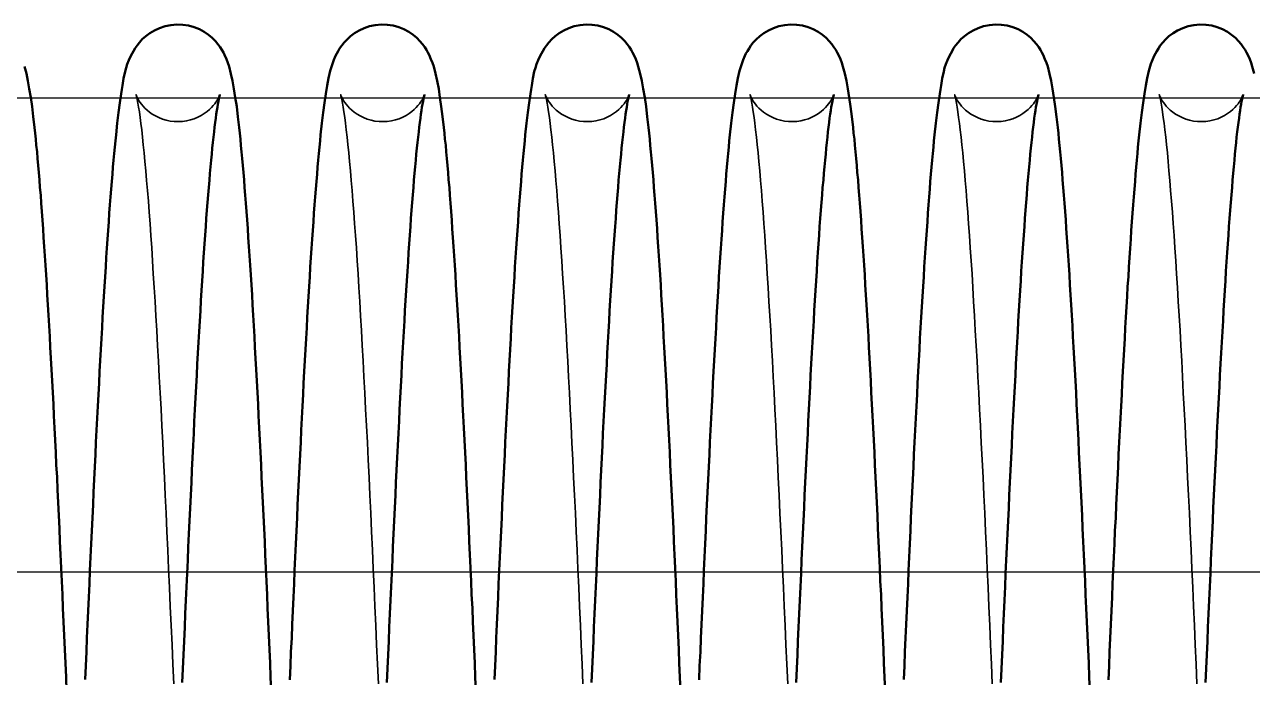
# Model space of a CAD drawing. Header units: millimetres. Extents: x 1448 to 104164, y -19509 to -89.
# Drawn here: x 83954.3 to 84058, y -3001.5 to -2946.5 of the extents above; entities that cross this region are included whole.
import ezdxf

# ---------------------------------------------------------------- set-up
doc = ezdxf.new("R2010")
doc.units = ezdxf.units.MM
doc.header["$LTSCALE"] = 60
doc.header["$MEASUREMENT"] = 0
doc.layers.get('0').update_dxf_attribs({"linetype": 'CONTINUOUS'})
doc.layers.add('가려진 것(ISO)', color=7, linetype='CONTINUOUS', lineweight=35)
doc.layers.add('가시적인 것(ISO)', color=7, linetype='CONTINUOUS', lineweight=50)

# ---------------------------------------------------------------- blocks, each defined once
blk = doc.blocks.new('토션스프링1')
at = {"layer": '가려진 것(ISO)', "flags": 128}
for points in [[(21462986.41, -50955408.88), (21462986.42, -50955408.9), (21462986.44, -50955408.95), (21462986.48, -50955409.05), (21462986.55, -50955409.19), (21462986.6, -50955409.28), (21462986.66, -50955409.39), (21462986.74, -50955409.51), (21462986.84, -50955409.65), (21462986.97, -50955409.8), (21462987.11, -50955409.97), (21462987.29, -50955410.14), (21462987.49, -50955410.31), (21462987.72, -50955410.48), (21462987.98, -50955410.64), (21462988.26, -50955410.79), (21462988.56, -50955410.91), (21462988.88, -50955411.02), (21462989.21, -50955411.09), (21462989.55, -50955411.14), (21462989.9, -50955411.16), (21462990.25, -50955411.15), (21462990.59, -50955411.11), (21462990.93, -50955411.04), (21462991.25, -50955410.94), (21462991.56, -50955410.82), (21462991.85, -50955410.68), (21462992.11, -50955410.52), (21462992.35, -50955410.36), (21462992.56, -50955410.19), (21462992.74, -50955410.01), (21462992.9, -50955409.85), (21462993.03, -50955409.69), (21462993.13, -50955409.55), (21462993.22, -50955409.42), (21462993.29, -50955409.31), (21462993.34, -50955409.21), (21462993.42, -50955409.06), (21462993.46, -50955408.96), (21462993.48, -50955408.91), (21462993.49, -50955408.88), (21462993.49, -50955408.89), (21462993.48, -50955408.93), (21462993.46, -50955408.99), (21462993.44, -50955409.08), (21462993.39, -50955409.3), (21462993.34, -50955409.59), (21462993.28, -50955409.93), (21462993.22, -50955410.34), (21462993.15, -50955410.8), (21462993.08, -50955411.3), (21462993.02, -50955411.86), (21462992.95, -50955412.46), (21462992.88, -50955413.1), (21462992.81, -50955413.79), (21462992.74, -50955414.53), (21462992.67, -50955415.3), (21462992.6, -50955416.12), (21462992.53, -50955416.97), (21462992.46, -50955417.86), (21462992.38, -50955418.79), (21462992.31, -50955419.76), (21462992.24, -50955420.77), (21462992.17, -50955421.81), (21462992.1, -50955422.89), (21462992.03, -50955424), (21462991.96, -50955425.15), (21462991.89, -50955426.33), (21462991.81, -50955427.54), (21462991.74, -50955428.78), (21462991.67, -50955430.05), (21462991.6, -50955431.35), (21462991.53, -50955432.68), (21462991.46, -50955434.03), (21462991.39, -50955435.41), (21462991.31, -50955436.81), (21462991.24, -50955438.24), (21462991.17, -50955439.7), (21462991.1, -50955441.18), (21462991.03, -50955442.68), (21462990.95, -50955444.2), (21462990.88, -50955445.74), (21462990.81, -50955447.3), (21462990.74, -50955448.87), (21462990.67, -50955450.46), (21462990.6, -50955452.05), (21462990.53, -50955453.67), (21462990.45, -50955455.29), (21462990.38, -50955456.94), (21462990.31, -50955458.59)], [(21463003.69, -50955408.88), (21463003.69, -50955408.9), (21463003.71, -50955408.95), (21463003.75, -50955409.05), (21463003.82, -50955409.19), (21463003.87, -50955409.29), (21463003.94, -50955409.4), (21463004.02, -50955409.52), (21463004.12, -50955409.66), (21463004.25, -50955409.81), (21463004.39, -50955409.97), (21463004.57, -50955410.14), (21463004.77, -50955410.31), (21463005, -50955410.48), (21463005.26, -50955410.64), (21463005.54, -50955410.79), (21463005.84, -50955410.92), (21463006.16, -50955411.02), (21463006.5, -50955411.1), (21463006.84, -50955411.14), (21463007.19, -50955411.16), (21463007.53, -50955411.15), (21463007.88, -50955411.11), (21463008.21, -50955411.04), (21463008.54, -50955410.94), (21463008.84, -50955410.82), (21463009.13, -50955410.68), (21463009.39, -50955410.52), (21463009.63, -50955410.35), (21463009.84, -50955410.18), (21463010.02, -50955410.01), (21463010.18, -50955409.85), (21463010.3, -50955409.69), (21463010.41, -50955409.55), (21463010.5, -50955409.42), (21463010.57, -50955409.31), (21463010.62, -50955409.21), (21463010.69, -50955409.06), (21463010.74, -50955408.96), (21463010.76, -50955408.9), (21463010.77, -50955408.88), (21463010.76, -50955408.89), (21463010.75, -50955408.93), (21463010.74, -50955408.99), (21463010.72, -50955409.08), (21463010.67, -50955409.3), (21463010.61, -50955409.59), (21463010.55, -50955409.94), (21463010.49, -50955410.34), (21463010.43, -50955410.8), (21463010.36, -50955411.31), (21463010.29, -50955411.86), (21463010.22, -50955412.46), (21463010.15, -50955413.11), (21463010.08, -50955413.8), (21463010.01, -50955414.53), (21463009.94, -50955415.3), (21463009.87, -50955416.12), (21463009.8, -50955416.97), (21463009.73, -50955417.87), (21463009.66, -50955418.8), (21463009.59, -50955419.77), (21463009.52, -50955420.77), (21463009.45, -50955421.81), (21463009.38, -50955422.89), (21463009.3, -50955424), (21463009.23, -50955425.15), (21463009.16, -50955426.33), (21463009.09, -50955427.54), (21463009.02, -50955428.79), (21463008.95, -50955430.06), (21463008.87, -50955431.36), (21463008.8, -50955432.68), (21463008.73, -50955434.04), (21463008.66, -50955435.41), (21463008.59, -50955436.82), (21463008.52, -50955438.25), (21463008.45, -50955439.7), (21463008.37, -50955441.18), (21463008.3, -50955442.68), (21463008.23, -50955444.2), (21463008.16, -50955445.74), (21463008.09, -50955447.3), (21463008.02, -50955448.88), (21463007.94, -50955450.46), (21463007.87, -50955452.06), (21463007.8, -50955453.67), (21463007.73, -50955455.3), (21463007.66, -50955456.94), (21463007.59, -50955458.59)], [(21463020.96, -50955408.88), (21463020.97, -50955408.9), (21463020.99, -50955408.95), (21463021.03, -50955409.05), (21463021.1, -50955409.19), (21463021.15, -50955409.28), (21463021.21, -50955409.39), (21463021.3, -50955409.51), (21463021.4, -50955409.65), (21463021.52, -50955409.8), (21463021.67, -50955409.97), (21463021.84, -50955410.14), (21463022.04, -50955410.31), (21463022.27, -50955410.48), (21463022.53, -50955410.64), (21463022.81, -50955410.79), (21463023.11, -50955410.91), (21463023.43, -50955411.02), (21463023.76, -50955411.09), (21463024.1, -50955411.14), (21463024.45, -50955411.16), (21463024.8, -50955411.15), (21463025.14, -50955411.11), (21463025.48, -50955411.04), (21463025.81, -50955410.94), (21463026.11, -50955410.82), (21463026.4, -50955410.68), (21463026.66, -50955410.52), (21463026.9, -50955410.36), (21463027.11, -50955410.19), (21463027.29, -50955410.01), (21463027.45, -50955409.85), (21463027.58, -50955409.69), (21463027.68, -50955409.55), (21463027.77, -50955409.42), (21463027.84, -50955409.31), (21463027.89, -50955409.21), (21463027.97, -50955409.06), (21463028.01, -50955408.96), (21463028.04, -50955408.91), (21463028.04, -50955408.88), (21463028.04, -50955408.89), (21463028.03, -50955408.93), (21463028.01, -50955408.99), (21463027.99, -50955409.08), (21463027.95, -50955409.3), (21463027.89, -50955409.59), (21463027.83, -50955409.93), (21463027.77, -50955410.34), (21463027.7, -50955410.8), (21463027.63, -50955411.3), (21463027.57, -50955411.86), (21463027.5, -50955412.46), (21463027.43, -50955413.1), (21463027.36, -50955413.79), (21463027.29, -50955414.53), (21463027.22, -50955415.3), (21463027.15, -50955416.12), (21463027.08, -50955416.97), (21463027.01, -50955417.86), (21463026.94, -50955418.79), (21463026.87, -50955419.76), (21463026.79, -50955420.77), (21463026.72, -50955421.81), (21463026.65, -50955422.89), (21463026.58, -50955424), (21463026.51, -50955425.15), (21463026.44, -50955426.33), (21463026.37, -50955427.54), (21463026.29, -50955428.78), (21463026.22, -50955430.05), (21463026.15, -50955431.35), (21463026.08, -50955432.68), (21463026.01, -50955434.03), (21463025.94, -50955435.41), (21463025.87, -50955436.81), (21463025.79, -50955438.24), (21463025.72, -50955439.7), (21463025.65, -50955441.18), (21463025.58, -50955442.68), (21463025.51, -50955444.2), (21463025.43, -50955445.74), (21463025.36, -50955447.3), (21463025.29, -50955448.87), (21463025.22, -50955450.46), (21463025.15, -50955452.05), (21463025.08, -50955453.67), (21463025.01, -50955455.29), (21463024.93, -50955456.94), (21463024.86, -50955458.59)], [(21463038.24, -50955408.88), (21463038.24, -50955408.9), (21463038.26, -50955408.95), (21463038.3, -50955409.05), (21463038.37, -50955409.19), (21463038.42, -50955409.29), (21463038.49, -50955409.4), (21463038.57, -50955409.52), (21463038.67, -50955409.66), (21463038.8, -50955409.81), (21463038.95, -50955409.97), (21463039.12, -50955410.14), (21463039.32, -50955410.31), (21463039.55, -50955410.48), (21463039.81, -50955410.64), (21463040.09, -50955410.79), (21463040.39, -50955410.92), (21463040.71, -50955411.02), (21463041.05, -50955411.1), (21463041.39, -50955411.14), (21463041.74, -50955411.16), (21463042.09, -50955411.15), (21463042.43, -50955411.11), (21463042.77, -50955411.04), (21463043.09, -50955410.94), (21463043.4, -50955410.82), (21463043.68, -50955410.68), (21463043.94, -50955410.52), (21463044.18, -50955410.35), (21463044.39, -50955410.18), (21463044.57, -50955410.01), (21463044.73, -50955409.85), (21463044.86, -50955409.69), (21463044.96, -50955409.55), (21463045.05, -50955409.42), (21463045.12, -50955409.31), (21463045.17, -50955409.21), (21463045.25, -50955409.06), (21463045.29, -50955408.96), (21463045.31, -50955408.9), (21463045.32, -50955408.88), (21463045.32, -50955408.89), (21463045.31, -50955408.93), (21463045.29, -50955408.99), (21463045.27, -50955409.08), (21463045.22, -50955409.3), (21463045.17, -50955409.59), (21463045.11, -50955409.94), (21463045.04, -50955410.34), (21463044.98, -50955410.8), (21463044.91, -50955411.31), (21463044.84, -50955411.86), (21463044.77, -50955412.46), (21463044.71, -50955413.11), (21463044.64, -50955413.8), (21463044.57, -50955414.53), (21463044.5, -50955415.3), (21463044.42, -50955416.12), (21463044.35, -50955416.97), (21463044.28, -50955417.87), (21463044.21, -50955418.8), (21463044.14, -50955419.77), (21463044.07, -50955420.77), (21463044, -50955421.81), (21463043.93, -50955422.89), (21463043.86, -50955424), (21463043.78, -50955425.15), (21463043.71, -50955426.33), (21463043.64, -50955427.54), (21463043.57, -50955428.79), (21463043.5, -50955430.06), (21463043.43, -50955431.36), (21463043.35, -50955432.68), (21463043.28, -50955434.04), (21463043.21, -50955435.41), (21463043.14, -50955436.82), (21463043.07, -50955438.25), (21463043, -50955439.7), (21463042.93, -50955441.18), (21463042.85, -50955442.68), (21463042.78, -50955444.2), (21463042.71, -50955445.74), (21463042.64, -50955447.3), (21463042.57, -50955448.88), (21463042.5, -50955450.46), (21463042.42, -50955452.06), (21463042.35, -50955453.67), (21463042.28, -50955455.3), (21463042.21, -50955456.94), (21463042.14, -50955458.59)], [(21463055.51, -50955408.88), (21463055.52, -50955408.9), (21463055.54, -50955408.95), (21463055.58, -50955409.05), (21463055.65, -50955409.19), (21463055.7, -50955409.28), (21463055.77, -50955409.39), (21463055.85, -50955409.51), (21463055.95, -50955409.65), (21463056.07, -50955409.8), (21463056.22, -50955409.97), (21463056.39, -50955410.14), (21463056.59, -50955410.31), (21463056.82, -50955410.48), (21463057.08, -50955410.64), (21463057.36, -50955410.79), (21463057.66, -50955410.91), (21463057.98, -50955411.02), (21463058.31, -50955411.09), (21463058.66, -50955411.14), (21463059, -50955411.16), (21463059.35, -50955411.15), (21463059.7, -50955411.11), (21463060.03, -50955411.04), (21463060.36, -50955410.94), (21463060.66, -50955410.82), (21463060.95, -50955410.68), (21463061.21, -50955410.52), (21463061.45, -50955410.36), (21463061.66, -50955410.19), (21463061.84, -50955410.01), (21463062, -50955409.85), (21463062.13, -50955409.69), (21463062.24, -50955409.55), (21463062.32, -50955409.42), (21463062.39, -50955409.31), (21463062.45, -50955409.21), (21463062.52, -50955409.06), (21463062.57, -50955408.96), (21463062.59, -50955408.91), (21463062.59, -50955408.88), (21463062.59, -50955408.89), (21463062.58, -50955408.93), (21463062.57, -50955408.99), (21463062.55, -50955409.08), (21463062.5, -50955409.3), (21463062.44, -50955409.59), (21463062.38, -50955409.93), (21463062.32, -50955410.34), (21463062.25, -50955410.8), (21463062.19, -50955411.3), (21463062.12, -50955411.86), (21463062.05, -50955412.46), (21463061.98, -50955413.1), (21463061.91, -50955413.79), (21463061.84, -50955414.53), (21463061.77, -50955415.3), (21463061.7, -50955416.12), (21463061.63, -50955416.97), (21463061.56, -50955417.86), (21463061.49, -50955418.79), (21463061.42, -50955419.76), (21463061.35, -50955420.77), (21463061.27, -50955421.81), (21463061.2, -50955422.89), (21463061.13, -50955424), (21463061.06, -50955425.15), (21463060.99, -50955426.33), (21463060.92, -50955427.54), (21463060.85, -50955428.78), (21463060.77, -50955430.05), (21463060.7, -50955431.35), (21463060.63, -50955432.68), (21463060.56, -50955434.03), (21463060.49, -50955435.41), (21463060.42, -50955436.81), (21463060.34, -50955438.24), (21463060.27, -50955439.7), (21463060.2, -50955441.18), (21463060.13, -50955442.68), (21463060.06, -50955444.2), (21463059.99, -50955445.74), (21463059.91, -50955447.3), (21463059.84, -50955448.87), (21463059.77, -50955450.46), (21463059.7, -50955452.05), (21463059.63, -50955453.67), (21463059.56, -50955455.29), (21463059.48, -50955456.94), (21463059.41, -50955458.59)], [(21463072.79, -50955408.88), (21463072.79, -50955408.9), (21463072.81, -50955408.95), (21463072.85, -50955409.05), (21463072.92, -50955409.19), (21463072.98, -50955409.29), (21463073.04, -50955409.4), (21463073.12, -50955409.52), (21463073.23, -50955409.66), (21463073.35, -50955409.81), (21463073.5, -50955409.97), (21463073.67, -50955410.14), (21463073.87, -50955410.31), (21463074.11, -50955410.48), (21463074.36, -50955410.64), (21463074.64, -50955410.79), (21463074.95, -50955410.92), (21463075.26, -50955411.02), (21463075.6, -50955411.1), (21463075.94, -50955411.14), (21463076.29, -50955411.16), (21463076.64, -50955411.15), (21463076.98, -50955411.11), (21463077.32, -50955411.04), (21463077.64, -50955410.94), (21463077.95, -50955410.82), (21463078.23, -50955410.68), (21463078.5, -50955410.52), (21463078.73, -50955410.35), (21463078.94, -50955410.18), (21463079.12, -50955410.01), (21463079.28, -50955409.85), (21463079.41, -50955409.69), (21463079.51, -50955409.55), (21463079.6, -50955409.42), (21463079.67, -50955409.31), (21463079.72, -50955409.21), (21463079.8, -50955409.06), (21463079.84, -50955408.96), (21463079.86, -50955408.9), (21463079.87, -50955408.88), (21463079.87, -50955408.89), (21463079.86, -50955408.93), (21463079.84, -50955408.99), (21463079.82, -50955409.08), (21463079.77, -50955409.3), (21463079.72, -50955409.59), (21463079.66, -50955409.94), (21463079.59, -50955410.34), (21463079.53, -50955410.8), (21463079.46, -50955411.31), (21463079.39, -50955411.86), (21463079.33, -50955412.46), (21463079.26, -50955413.11), (21463079.19, -50955413.8), (21463079.12, -50955414.53), (21463079.05, -50955415.3), (21463078.98, -50955416.12), (21463078.91, -50955416.97), (21463078.83, -50955417.87), (21463078.76, -50955418.8), (21463078.69, -50955419.77), (21463078.62, -50955420.77), (21463078.55, -50955421.81), (21463078.48, -50955422.89), (21463078.41, -50955424), (21463078.34, -50955425.15), (21463078.26, -50955426.33), (21463078.19, -50955427.54), (21463078.12, -50955428.79), (21463078.05, -50955430.06), (21463077.98, -50955431.36), (21463077.91, -50955432.68), (21463077.83, -50955434.04), (21463077.76, -50955435.41), (21463077.69, -50955436.82), (21463077.62, -50955438.25), (21463077.55, -50955439.7), (21463077.48, -50955441.18), (21463077.41, -50955442.68), (21463077.33, -50955444.2), (21463077.26, -50955445.74), (21463077.19, -50955447.3), (21463077.12, -50955448.88), (21463077.05, -50955450.46), (21463076.98, -50955452.06), (21463076.9, -50955453.67), (21463076.83, -50955455.3), (21463076.76, -50955456.94), (21463076.69, -50955458.59)]]:
    blk.add_lwpolyline(points, dxfattribs=at)
at = {"layer": '가시적인 것(ISO)', "flags": 128}
for points in [[(21462985.48, -50955407.11), (21462985.64, -50955406.52), (21462985.74, -50955406.21), (21462985.86, -50955405.88), (21462986.02, -50955405.52), (21462986.13, -50955405.32), (21462986.25, -50955405.1), (21462986.4, -50955404.87), (21462986.58, -50955404.63), (21462986.8, -50955404.37), (21462987.06, -50955404.1), (21462987.38, -50955403.84), (21462987.74, -50955403.59), (21462988.14, -50955403.37), (21462988.59, -50955403.19), (21462989.06, -50955403.06), (21462989.56, -50955402.98), (21462990.06, -50955402.97), (21462990.56, -50955403.01), (21462991.05, -50955403.11), (21462991.51, -50955403.26), (21462991.94, -50955403.46), (21462992.33, -50955403.7), (21462992.67, -50955403.95), (21462992.96, -50955404.22), (21462993.2, -50955404.48), (21462993.41, -50955404.73), (21462993.57, -50955404.98), (21462993.71, -50955405.2), (21462993.82, -50955405.41), (21462993.92, -50955405.6), (21462994.07, -50955405.95), (21462994.19, -50955406.28), (21462994.36, -50955406.88), (21462994.51, -50955407.48), (21462994.63, -50955408.12), (21462994.75, -50955408.81), (21462994.86, -50955409.57), (21462994.97, -50955410.4), (21462995.08, -50955411.3), (21462995.18, -50955412.26), (21462995.24, -50955412.77), (21462995.29, -50955413.3), (21462995.34, -50955413.85), (21462995.39, -50955414.41), (21462995.44, -50955414.99), (21462995.49, -50955415.59), (21462995.54, -50955416.22), (21462995.59, -50955416.85), (21462995.64, -50955417.51), (21462995.7, -50955418.19), (21462995.75, -50955418.88), (21462995.8, -50955419.6), (21462995.85, -50955420.33), (21462995.9, -50955421.08), (21462995.95, -50955421.85), (21462996, -50955422.63), (21462996.05, -50955423.43), (21462996.1, -50955424.24), (21462996.16, -50955425.08), (21462996.21, -50955425.92), (21462996.26, -50955426.78), (21462996.31, -50955427.66), (21462996.36, -50955428.55), (21462996.41, -50955429.45), (21462996.46, -50955430.37), (21462996.51, -50955431.3), (21462996.56, -50955432.25), (21462996.61, -50955433.21), (21462996.66, -50955434.18), (21462996.72, -50955435.17), (21462996.77, -50955436.17), (21462996.82, -50955437.18), (21462996.87, -50955438.21), (21462996.92, -50955439.25), (21462996.97, -50955440.29), (21462997.02, -50955441.35), (21462997.07, -50955442.42), (21462997.12, -50955443.5), (21462997.17, -50955444.59), (21462997.23, -50955445.68), (21462997.28, -50955446.79), (21462997.33, -50955447.9), (21462997.38, -50955449.02), (21462997.43, -50955450.14), (21462997.48, -50955451.28), (21462997.53, -50955452.42), (21462997.58, -50955453.57), (21462997.63, -50955454.73), (21462997.68, -50955455.89), (21462997.73, -50955457.06), (21462997.78, -50955458.24)], [(21462999.35, -50955459.2), (21462999.4, -50955458.02), (21462999.45, -50955456.85), (21462999.5, -50955455.68), (21462999.56, -50955454.52), (21462999.61, -50955453.36), (21462999.66, -50955452.21), (21462999.71, -50955451.07), (21462999.76, -50955449.94), (21462999.81, -50955448.81), (21462999.86, -50955447.7), (21462999.91, -50955446.59), (21462999.96, -50955445.48), (21463000.01, -50955444.39), (21463000.06, -50955443.3), (21463000.11, -50955442.23), (21463000.17, -50955441.16), (21463000.22, -50955440.1), (21463000.27, -50955439.05), (21463000.32, -50955438.02), (21463000.37, -50955437), (21463000.42, -50955435.98), (21463000.47, -50955434.99), (21463000.52, -50955434), (21463000.57, -50955433.03), (21463000.62, -50955432.07), (21463000.68, -50955431.13), (21463000.73, -50955430.2), (21463000.78, -50955429.28), (21463000.83, -50955428.38), (21463000.88, -50955427.5), (21463000.93, -50955426.62), (21463000.98, -50955425.76), (21463001.03, -50955424.92), (21463001.08, -50955424.09), (21463001.13, -50955423.28), (21463001.19, -50955422.48), (21463001.24, -50955421.7), (21463001.29, -50955420.93), (21463001.34, -50955420.18), (21463001.39, -50955419.45), (21463001.44, -50955418.74), (21463001.49, -50955418.04), (21463001.55, -50955417.37), (21463001.6, -50955416.71), (21463001.65, -50955416.07), (21463001.7, -50955415.45), (21463001.75, -50955414.85), (21463001.8, -50955414.27), (21463001.85, -50955413.71), (21463001.91, -50955413.17), (21463001.96, -50955412.65), (21463002.01, -50955412.14), (21463002.06, -50955411.66), (21463002.16, -50955410.74), (21463002.27, -50955409.89), (21463002.38, -50955409.11), (21463002.5, -50955408.38), (21463002.62, -50955407.72), (21463002.75, -50955407.12), (21463002.91, -50955406.52), (21463003.02, -50955406.21), (21463003.14, -50955405.88), (21463003.3, -50955405.52), (21463003.4, -50955405.32), (21463003.52, -50955405.11), (21463003.67, -50955404.88), (21463003.85, -50955404.63), (21463004.07, -50955404.37), (21463004.34, -50955404.1), (21463004.65, -50955403.84), (21463005.01, -50955403.59), (21463005.41, -50955403.37), (21463005.86, -50955403.19), (21463006.33, -50955403.06), (21463006.83, -50955402.98), (21463007.33, -50955402.97), (21463007.83, -50955403.01), (21463008.32, -50955403.11), (21463008.78, -50955403.26), (21463009.21, -50955403.46), (21463009.6, -50955403.69), (21463009.94, -50955403.95), (21463010.23, -50955404.21), (21463010.48, -50955404.48), (21463010.68, -50955404.73), (21463010.85, -50955404.97), (21463010.98, -50955405.2), (21463011.2, -50955405.6), (21463011.37, -50955405.97), (21463011.5, -50955406.31), (21463011.61, -50955406.62), (21463011.69, -50955406.93), (21463011.82, -50955407.51), (21463011.91, -50955408.12), (21463011.97, -50955408.45), (21463012.02, -50955408.8), (21463012.14, -50955409.56), (21463012.25, -50955410.39), (21463012.35, -50955411.29), (21463012.46, -50955412.26), (21463012.51, -50955412.77), (21463012.56, -50955413.3), (21463012.61, -50955413.85), (21463012.66, -50955414.41), (21463012.72, -50955415), (21463012.77, -50955415.6), (21463012.82, -50955416.22), (21463012.87, -50955416.86), (21463012.92, -50955417.51), (21463012.97, -50955418.19), (21463013.02, -50955418.88), (21463013.07, -50955419.6), (21463013.12, -50955420.33), (21463013.18, -50955421.08), (21463013.23, -50955421.84), (21463013.28, -50955422.62), (21463013.33, -50955423.42), (21463013.38, -50955424.24), (21463013.43, -50955425.07), (21463013.48, -50955425.92), (21463013.53, -50955426.78), (21463013.58, -50955427.66), (21463013.64, -50955428.55), (21463013.69, -50955429.45), (21463013.74, -50955430.37), (21463013.79, -50955431.3), (21463013.84, -50955432.25), (21463013.89, -50955433.21), (21463013.94, -50955434.18), (21463013.99, -50955435.16), (21463014.04, -50955436.17), (21463014.09, -50955437.18), (21463014.14, -50955438.2), (21463014.2, -50955439.24), (21463014.25, -50955440.29), (21463014.3, -50955441.35), (21463014.35, -50955442.42), (21463014.4, -50955443.5), (21463014.45, -50955444.59), (21463014.5, -50955445.68), (21463014.55, -50955446.79), (21463014.6, -50955447.9), (21463014.65, -50955449.02), (21463014.7, -50955450.15), (21463014.75, -50955451.28), (21463014.81, -50955452.42), (21463014.86, -50955453.57), (21463014.91, -50955454.72), (21463014.96, -50955455.89), (21463015.01, -50955457.06), (21463015.06, -50955458.23)], [(21463016.63, -50955459.2), (21463016.68, -50955458.02), (21463016.73, -50955456.85), (21463016.78, -50955455.68), (21463016.83, -50955454.52), (21463016.88, -50955453.36), (21463016.93, -50955452.21), (21463016.98, -50955451.06), (21463017.04, -50955449.93), (21463017.09, -50955448.8), (21463017.14, -50955447.69), (21463017.19, -50955446.58), (21463017.24, -50955445.48), (21463017.29, -50955444.39), (21463017.34, -50955443.3), (21463017.39, -50955442.23), (21463017.44, -50955441.16), (21463017.49, -50955440.1), (21463017.54, -50955439.06), (21463017.59, -50955438.02), (21463017.65, -50955437), (21463017.7, -50955435.99), (21463017.75, -50955434.99), (21463017.8, -50955434), (21463017.85, -50955433.03), (21463017.9, -50955432.07), (21463017.95, -50955431.12), (21463018, -50955430.19), (21463018.05, -50955429.28), (21463018.1, -50955428.38), (21463018.15, -50955427.49), (21463018.21, -50955426.62), (21463018.26, -50955425.76), (21463018.31, -50955424.92), (21463018.36, -50955424.09), (21463018.41, -50955423.28), (21463018.46, -50955422.48), (21463018.51, -50955421.7), (21463018.56, -50955420.94), (21463018.62, -50955420.19), (21463018.67, -50955419.46), (21463018.72, -50955418.75), (21463018.77, -50955418.05), (21463018.82, -50955417.37), (21463018.87, -50955416.71), (21463018.92, -50955416.07), (21463018.98, -50955415.45), (21463019.03, -50955414.85), (21463019.08, -50955414.26), (21463019.13, -50955413.7), (21463019.18, -50955413.15), (21463019.23, -50955412.63), (21463019.29, -50955412.13), (21463019.34, -50955411.64), (21463019.44, -50955410.73), (21463019.55, -50955409.88), (21463019.66, -50955409.11), (21463019.77, -50955408.39), (21463019.9, -50955407.72), (21463020.03, -50955407.11), (21463020.19, -50955406.52), (21463020.29, -50955406.21), (21463020.41, -50955405.88), (21463020.58, -50955405.52), (21463020.68, -50955405.32), (21463020.8, -50955405.1), (21463020.95, -50955404.87), (21463021.13, -50955404.63), (21463021.35, -50955404.37), (21463021.62, -50955404.1), (21463021.93, -50955403.84), (21463022.29, -50955403.59), (21463022.7, -50955403.37), (21463023.14, -50955403.19), (21463023.62, -50955403.06), (21463024.11, -50955402.98), (21463024.61, -50955402.97), (21463025.11, -50955403.01), (21463025.6, -50955403.11), (21463026.06, -50955403.26), (21463026.49, -50955403.46), (21463026.88, -50955403.7), (21463027.22, -50955403.95), (21463027.51, -50955404.22), (21463027.76, -50955404.48), (21463027.96, -50955404.73), (21463028.12, -50955404.98), (21463028.26, -50955405.2), (21463028.38, -50955405.41), (21463028.47, -50955405.6), (21463028.62, -50955405.95), (21463028.74, -50955406.28), (21463028.92, -50955406.88), (21463029.06, -50955407.48), (21463029.18, -50955408.12), (21463029.3, -50955408.81), (21463029.41, -50955409.57), (21463029.52, -50955410.4), (21463029.63, -50955411.3), (21463029.74, -50955412.26), (21463029.79, -50955412.77), (21463029.84, -50955413.3), (21463029.89, -50955413.85), (21463029.94, -50955414.41), (21463029.99, -50955414.99), (21463030.04, -50955415.59), (21463030.09, -50955416.22), (21463030.14, -50955416.85), (21463030.2, -50955417.51), (21463030.25, -50955418.19), (21463030.3, -50955418.88), (21463030.35, -50955419.6), (21463030.4, -50955420.33), (21463030.45, -50955421.08), (21463030.5, -50955421.85), (21463030.55, -50955422.63), (21463030.61, -50955423.43), (21463030.66, -50955424.24), (21463030.71, -50955425.08), (21463030.76, -50955425.92), (21463030.81, -50955426.78), (21463030.86, -50955427.66), (21463030.91, -50955428.55), (21463030.96, -50955429.45), (21463031.01, -50955430.37), (21463031.06, -50955431.3), (21463031.11, -50955432.25), (21463031.17, -50955433.21), (21463031.22, -50955434.18), (21463031.27, -50955435.17), (21463031.32, -50955436.17), (21463031.37, -50955437.18), (21463031.42, -50955438.21), (21463031.47, -50955439.25), (21463031.52, -50955440.29), (21463031.57, -50955441.35), (21463031.62, -50955442.42), (21463031.68, -50955443.5), (21463031.73, -50955444.59), (21463031.78, -50955445.68), (21463031.83, -50955446.79), (21463031.88, -50955447.9), (21463031.93, -50955449.02), (21463031.98, -50955450.14), (21463032.03, -50955451.28), (21463032.08, -50955452.42), (21463032.13, -50955453.57), (21463032.18, -50955454.73), (21463032.23, -50955455.89), (21463032.29, -50955457.06), (21463032.34, -50955458.24)], [(21463033.9, -50955459.2), (21463033.95, -50955458.02), (21463034.01, -50955456.85), (21463034.06, -50955455.68), (21463034.11, -50955454.52), (21463034.16, -50955453.36), (21463034.21, -50955452.21), (21463034.26, -50955451.07), (21463034.31, -50955449.94), (21463034.36, -50955448.81), (21463034.41, -50955447.7), (21463034.46, -50955446.59), (21463034.51, -50955445.48), (21463034.56, -50955444.39), (21463034.62, -50955443.3), (21463034.67, -50955442.23), (21463034.72, -50955441.16), (21463034.77, -50955440.1), (21463034.82, -50955439.05), (21463034.87, -50955438.02), (21463034.92, -50955437), (21463034.97, -50955435.98), (21463035.02, -50955434.99), (21463035.07, -50955434), (21463035.13, -50955433.03), (21463035.18, -50955432.07), (21463035.23, -50955431.13), (21463035.28, -50955430.2), (21463035.33, -50955429.28), (21463035.38, -50955428.38), (21463035.43, -50955427.5), (21463035.48, -50955426.62), (21463035.53, -50955425.76), (21463035.58, -50955424.92), (21463035.63, -50955424.09), (21463035.69, -50955423.28), (21463035.74, -50955422.48), (21463035.79, -50955421.7), (21463035.84, -50955420.93), (21463035.89, -50955420.18), (21463035.94, -50955419.45), (21463035.99, -50955418.74), (21463036.05, -50955418.04), (21463036.1, -50955417.37), (21463036.15, -50955416.71), (21463036.2, -50955416.07), (21463036.25, -50955415.45), (21463036.3, -50955414.85), (21463036.35, -50955414.27), (21463036.41, -50955413.71), (21463036.46, -50955413.17), (21463036.51, -50955412.65), (21463036.56, -50955412.14), (21463036.61, -50955411.66), (21463036.71, -50955410.74), (21463036.82, -50955409.89), (21463036.93, -50955409.11), (21463037.05, -50955408.38), (21463037.17, -50955407.72), (21463037.3, -50955407.12), (21463037.47, -50955406.52), (21463037.57, -50955406.21), (21463037.69, -50955405.88), (21463037.85, -50955405.52), (21463037.95, -50955405.32), (21463038.07, -50955405.11), (21463038.22, -50955404.88), (21463038.4, -50955404.63), (21463038.62, -50955404.37), (21463038.89, -50955404.1), (21463039.2, -50955403.84), (21463039.56, -50955403.59), (21463039.97, -50955403.37), (21463040.41, -50955403.19), (21463040.89, -50955403.06), (21463041.38, -50955402.98), (21463041.88, -50955402.97), (21463042.38, -50955403.01), (21463042.87, -50955403.11), (21463043.33, -50955403.26), (21463043.76, -50955403.46), (21463044.15, -50955403.69), (21463044.49, -50955403.95), (21463044.78, -50955404.21), (21463045.03, -50955404.48), (21463045.23, -50955404.73), (21463045.4, -50955404.97), (21463045.54, -50955405.2), (21463045.75, -50955405.6), (21463045.92, -50955405.97), (21463046.06, -50955406.31), (21463046.16, -50955406.62), (21463046.25, -50955406.93), (21463046.37, -50955407.51), (21463046.46, -50955408.12), (21463046.52, -50955408.45), (21463046.57, -50955408.8), (21463046.69, -50955409.56), (21463046.8, -50955410.39), (21463046.9, -50955411.29), (21463047.01, -50955412.26), (21463047.06, -50955412.77), (21463047.11, -50955413.3), (21463047.16, -50955413.85), (21463047.22, -50955414.41), (21463047.27, -50955415), (21463047.32, -50955415.6), (21463047.37, -50955416.22), (21463047.42, -50955416.86), (21463047.47, -50955417.51), (21463047.52, -50955418.19), (21463047.57, -50955418.88), (21463047.62, -50955419.6), (21463047.68, -50955420.33), (21463047.73, -50955421.08), (21463047.78, -50955421.84), (21463047.83, -50955422.62), (21463047.88, -50955423.42), (21463047.93, -50955424.24), (21463047.98, -50955425.07), (21463048.03, -50955425.92), (21463048.09, -50955426.78), (21463048.14, -50955427.66), (21463048.19, -50955428.55), (21463048.24, -50955429.45), (21463048.29, -50955430.37), (21463048.34, -50955431.3), (21463048.39, -50955432.25), (21463048.44, -50955433.21), (21463048.49, -50955434.18), (21463048.54, -50955435.16), (21463048.59, -50955436.17), (21463048.64, -50955437.18), (21463048.7, -50955438.2), (21463048.75, -50955439.24), (21463048.8, -50955440.29), (21463048.85, -50955441.35), (21463048.9, -50955442.42), (21463048.95, -50955443.5), (21463049, -50955444.59), (21463049.05, -50955445.68), (21463049.1, -50955446.79), (21463049.15, -50955447.9), (21463049.21, -50955449.02), (21463049.26, -50955450.15), (21463049.31, -50955451.28), (21463049.36, -50955452.42), (21463049.41, -50955453.57), (21463049.46, -50955454.72), (21463049.51, -50955455.89), (21463049.56, -50955457.06), (21463049.61, -50955458.23)], [(21463051.18, -50955459.2), (21463051.23, -50955458.02), (21463051.28, -50955456.85), (21463051.33, -50955455.68), (21463051.38, -50955454.52), (21463051.43, -50955453.36), (21463051.48, -50955452.21), (21463051.54, -50955451.06), (21463051.59, -50955449.93), (21463051.64, -50955448.8), (21463051.69, -50955447.69), (21463051.74, -50955446.58), (21463051.79, -50955445.48), (21463051.84, -50955444.39), (21463051.89, -50955443.3), (21463051.94, -50955442.23), (21463051.99, -50955441.16), (21463052.04, -50955440.1), (21463052.09, -50955439.06), (21463052.15, -50955438.02), (21463052.2, -50955437), (21463052.25, -50955435.99), (21463052.3, -50955434.99), (21463052.35, -50955434), (21463052.4, -50955433.03), (21463052.45, -50955432.07), (21463052.5, -50955431.12), (21463052.55, -50955430.19), (21463052.6, -50955429.28), (21463052.66, -50955428.38), (21463052.71, -50955427.49), (21463052.76, -50955426.62), (21463052.81, -50955425.76), (21463052.86, -50955424.92), (21463052.91, -50955424.09), (21463052.96, -50955423.28), (21463053.01, -50955422.48), (21463053.06, -50955421.7), (21463053.12, -50955420.94), (21463053.17, -50955420.19), (21463053.22, -50955419.46), (21463053.27, -50955418.75), (21463053.32, -50955418.05), (21463053.37, -50955417.37), (21463053.42, -50955416.71), (21463053.48, -50955416.07), (21463053.53, -50955415.45), (21463053.58, -50955414.85), (21463053.63, -50955414.26), (21463053.68, -50955413.7), (21463053.73, -50955413.15), (21463053.79, -50955412.63), (21463053.84, -50955412.13), (21463053.89, -50955411.64), (21463053.99, -50955410.73), (21463054.1, -50955409.88), (21463054.21, -50955409.11), (21463054.32, -50955408.39), (21463054.45, -50955407.72), (21463054.58, -50955407.11), (21463054.74, -50955406.52), (21463054.84, -50955406.21), (21463054.97, -50955405.88), (21463055.13, -50955405.52), (21463055.23, -50955405.32), (21463055.35, -50955405.1), (21463055.5, -50955404.87), (21463055.68, -50955404.63), (21463055.9, -50955404.37), (21463056.17, -50955404.1), (21463056.48, -50955403.84), (21463056.84, -50955403.59), (21463057.25, -50955403.37), (21463057.69, -50955403.19), (21463058.17, -50955403.06), (21463058.66, -50955402.98), (21463059.16, -50955402.97), (21463059.67, -50955403.01), (21463060.15, -50955403.11), (21463060.61, -50955403.26), (21463061.04, -50955403.46), (21463061.43, -50955403.7), (21463061.77, -50955403.95), (21463062.06, -50955404.22), (21463062.31, -50955404.48), (21463062.51, -50955404.73), (21463062.68, -50955404.98), (21463062.81, -50955405.2), (21463062.93, -50955405.41), (21463063.02, -50955405.6), (21463063.18, -50955405.95), (21463063.29, -50955406.28), (21463063.47, -50955406.88), (21463063.61, -50955407.48), (21463063.73, -50955408.12), (21463063.85, -50955408.81), (21463063.97, -50955409.57), (21463064.08, -50955410.4), (21463064.18, -50955411.3), (21463064.29, -50955412.26), (21463064.34, -50955412.77), (21463064.39, -50955413.3), (21463064.44, -50955413.85), (21463064.49, -50955414.41), (21463064.54, -50955414.99), (21463064.59, -50955415.59), (21463064.64, -50955416.22), (21463064.7, -50955416.85), (21463064.75, -50955417.51), (21463064.8, -50955418.19), (21463064.85, -50955418.88), (21463064.9, -50955419.6), (21463064.95, -50955420.33), (21463065, -50955421.08), (21463065.05, -50955421.85), (21463065.11, -50955422.63), (21463065.16, -50955423.43), (21463065.21, -50955424.24), (21463065.26, -50955425.08), (21463065.31, -50955425.92), (21463065.36, -50955426.78), (21463065.41, -50955427.66), (21463065.46, -50955428.55), (21463065.51, -50955429.45), (21463065.56, -50955430.37), (21463065.62, -50955431.3), (21463065.67, -50955432.25), (21463065.72, -50955433.21), (21463065.77, -50955434.18), (21463065.82, -50955435.17), (21463065.87, -50955436.17), (21463065.92, -50955437.18), (21463065.97, -50955438.21), (21463066.02, -50955439.25), (21463066.07, -50955440.29), (21463066.12, -50955441.35), (21463066.18, -50955442.42), (21463066.23, -50955443.5), (21463066.28, -50955444.59), (21463066.33, -50955445.68), (21463066.38, -50955446.79), (21463066.43, -50955447.9), (21463066.48, -50955449.02), (21463066.53, -50955450.14), (21463066.58, -50955451.28), (21463066.63, -50955452.42), (21463066.68, -50955453.57), (21463066.73, -50955454.73), (21463066.79, -50955455.89), (21463066.84, -50955457.06), (21463066.89, -50955458.24)], [(21463068.45, -50955459.2), (21463068.51, -50955458.02), (21463068.56, -50955456.85), (21463068.61, -50955455.68), (21463068.66, -50955454.52), (21463068.71, -50955453.36), (21463068.76, -50955452.21), (21463068.81, -50955451.07), (21463068.86, -50955449.94), (21463068.91, -50955448.81), (21463068.96, -50955447.7), (21463069.01, -50955446.59), (21463069.06, -50955445.48), (21463069.12, -50955444.39), (21463069.17, -50955443.3), (21463069.22, -50955442.23), (21463069.27, -50955441.16), (21463069.32, -50955440.1), (21463069.37, -50955439.05), (21463069.42, -50955438.02), (21463069.47, -50955437), (21463069.52, -50955435.98), (21463069.57, -50955434.99), (21463069.63, -50955434), (21463069.68, -50955433.03), (21463069.73, -50955432.07), (21463069.78, -50955431.13), (21463069.83, -50955430.2), (21463069.88, -50955429.28), (21463069.93, -50955428.38), (21463069.98, -50955427.5), (21463070.03, -50955426.62), (21463070.08, -50955425.76), (21463070.13, -50955424.92), (21463070.19, -50955424.09), (21463070.24, -50955423.28), (21463070.29, -50955422.48), (21463070.34, -50955421.7), (21463070.39, -50955420.93), (21463070.44, -50955420.18), (21463070.49, -50955419.45), (21463070.55, -50955418.74), (21463070.6, -50955418.04), (21463070.65, -50955417.37), (21463070.7, -50955416.71), (21463070.75, -50955416.07), (21463070.8, -50955415.45), (21463070.85, -50955414.85), (21463070.91, -50955414.27), (21463070.96, -50955413.71), (21463071.01, -50955413.17), (21463071.06, -50955412.65), (21463071.11, -50955412.14), (21463071.16, -50955411.66), (21463071.27, -50955410.74), (21463071.37, -50955409.89), (21463071.49, -50955409.11), (21463071.6, -50955408.38), (21463071.72, -50955407.72), (21463071.86, -50955407.12), (21463072.02, -50955406.52), (21463072.12, -50955406.21), (21463072.24, -50955405.88), (21463072.4, -50955405.52), (21463072.5, -50955405.32), (21463072.63, -50955405.11), (21463072.77, -50955404.88), (21463072.96, -50955404.63), (21463073.17, -50955404.37), (21463073.44, -50955404.1), (21463073.75, -50955403.84), (21463074.11, -50955403.59), (21463074.52, -50955403.37), (21463074.96, -50955403.19), (21463075.44, -50955403.06), (21463075.93, -50955402.98), (21463076.43, -50955402.97), (21463076.93, -50955403.01), (21463077.42, -50955403.11), (21463077.88, -50955403.26), (21463078.31, -50955403.46), (21463078.7, -50955403.69), (21463079.04, -50955403.95), (21463079.34, -50955404.21), (21463079.58, -50955404.48), (21463079.78, -50955404.73), (21463079.95, -50955404.97), (21463080.09, -50955405.2), (21463080.3, -50955405.6), (21463080.47, -50955405.97), (21463080.61, -50955406.31), (21463080.71, -50955406.62), (21463080.8, -50955406.93), (21463080.92, -50955407.51), (21463081.02, -50955408.12), (21463081.07, -50955408.45), (21463081.13, -50955408.8), (21463081.24, -50955409.56), (21463081.35, -50955410.39), (21463081.46, -50955411.29), (21463081.56, -50955412.26), (21463081.61, -50955412.77), (21463081.66, -50955413.3), (21463081.72, -50955413.85), (21463081.77, -50955414.41), (21463081.82, -50955415), (21463081.87, -50955415.6), (21463081.92, -50955416.22), (21463081.97, -50955416.86), (21463082.02, -50955417.51), (21463082.07, -50955418.19), (21463082.13, -50955418.88), (21463082.18, -50955419.6), (21463082.23, -50955420.33), (21463082.28, -50955421.08), (21463082.33, -50955421.84), (21463082.38, -50955422.62), (21463082.43, -50955423.42), (21463082.48, -50955424.24), (21463082.53, -50955425.07), (21463082.59, -50955425.92), (21463082.64, -50955426.78), (21463082.69, -50955427.66), (21463082.74, -50955428.55), (21463082.79, -50955429.45), (21463082.84, -50955430.37), (21463082.89, -50955431.3), (21463082.94, -50955432.25), (21463082.99, -50955433.21), (21463083.04, -50955434.18), (21463083.09, -50955435.16), (21463083.15, -50955436.17), (21463083.2, -50955437.18), (21463083.25, -50955438.2), (21463083.3, -50955439.24), (21463083.35, -50955440.29), (21463083.4, -50955441.35), (21463083.45, -50955442.42), (21463083.5, -50955443.5), (21463083.55, -50955444.59), (21463083.6, -50955445.68), (21463083.65, -50955446.79), (21463083.71, -50955447.9), (21463083.76, -50955449.02), (21463083.81, -50955450.15), (21463083.86, -50955451.28), (21463083.91, -50955452.42), (21463083.96, -50955453.57), (21463084.01, -50955454.72), (21463084.06, -50955455.89), (21463084.11, -50955457.06), (21463084.16, -50955458.23)], [(21463085.73, -50955459.2), (21463085.78, -50955458.02), (21463085.83, -50955456.85), (21463085.88, -50955455.68), (21463085.93, -50955454.52), (21463085.99, -50955453.36), (21463086.04, -50955452.21), (21463086.09, -50955451.06), (21463086.14, -50955449.93), (21463086.19, -50955448.8), (21463086.24, -50955447.69), (21463086.29, -50955446.58), (21463086.34, -50955445.48), (21463086.39, -50955444.39), (21463086.44, -50955443.3), (21463086.49, -50955442.23), (21463086.54, -50955441.16), (21463086.6, -50955440.1), (21463086.65, -50955439.06), (21463086.7, -50955438.02), (21463086.75, -50955437), (21463086.8, -50955435.99), (21463086.85, -50955434.99), (21463086.9, -50955434), (21463086.95, -50955433.03), (21463087, -50955432.07), (21463087.05, -50955431.12), (21463087.11, -50955430.19), (21463087.16, -50955429.28), (21463087.21, -50955428.38), (21463087.26, -50955427.49), (21463087.31, -50955426.62), (21463087.36, -50955425.76), (21463087.41, -50955424.92), (21463087.46, -50955424.09), (21463087.51, -50955423.28), (21463087.56, -50955422.48), (21463087.62, -50955421.7), (21463087.67, -50955420.94), (21463087.72, -50955420.19), (21463087.77, -50955419.46), (21463087.82, -50955418.75), (21463087.87, -50955418.05), (21463087.92, -50955417.37), (21463087.98, -50955416.71), (21463088.03, -50955416.07), (21463088.08, -50955415.45), (21463088.13, -50955414.85), (21463088.18, -50955414.26), (21463088.23, -50955413.7), (21463088.29, -50955413.15), (21463088.34, -50955412.63), (21463088.39, -50955412.13), (21463088.44, -50955411.64), (21463088.54, -50955410.73), (21463088.65, -50955409.88), (21463088.76, -50955409.11), (21463088.88, -50955408.39), (21463089, -50955407.72), (21463089.13, -50955407.11), (21463089.29, -50955406.52)], [(21462989.59, -50955458.47), (21462989.54, -50955457.3), (21462989.49, -50955456.13), (21462989.43, -50955454.98), (21462989.38, -50955453.82), (21462989.33, -50955452.68), (21462989.28, -50955451.54), (21462989.23, -50955450.4), (21462989.18, -50955449.27), (21462989.13, -50955448.15), (21462989.08, -50955447.04), (21462989.03, -50955445.93), (21462988.98, -50955444.83), (21462988.93, -50955443.75), (21462988.88, -50955442.67), (21462988.82, -50955441.6), (21462988.77, -50955440.55), (21462988.72, -50955439.5), (21462988.67, -50955438.47), (21462988.62, -50955437.45), (21462988.57, -50955436.44), (21462988.52, -50955435.45), (21462988.47, -50955434.47), (21462988.42, -50955433.5), (21462988.37, -50955432.55), (21462988.32, -50955431.6), (21462988.27, -50955430.67), (21462988.21, -50955429.76), (21462988.16, -50955428.86), (21462988.11, -50955427.97), (21462988.06, -50955427.1), (21462988.01, -50955426.24), (21462987.96, -50955425.4), (21462987.91, -50955424.58), (21462987.86, -50955423.77), (21462987.81, -50955422.99), (21462987.76, -50955422.21), (21462987.71, -50955421.46), (21462987.66, -50955420.73), (21462987.61, -50955420.01), (21462987.56, -50955419.32), (21462987.51, -50955418.64), (21462987.46, -50955417.98), (21462987.4, -50955417.33), (21462987.35, -50955416.71), (21462987.3, -50955416.11), (21462987.25, -50955415.52), (21462987.2, -50955414.96), (21462987.15, -50955414.42), (21462987.1, -50955413.9), (21462987.05, -50955413.4), (21462987, -50955412.92), (21462986.96, -50955412.46), (21462986.91, -50955412.03), (21462986.86, -50955411.62), (21462986.81, -50955411.24), (21462986.76, -50955410.88), (21462986.72, -50955410.54), (21462986.67, -50955410.23), (21462986.62, -50955409.95), (21462986.58, -50955409.69), (21462986.54, -50955409.46), (21462986.5, -50955409.27), (21462986.47, -50955409.11), (21462986.44, -50955408.99), (21462986.42, -50955408.91), (21462986.41, -50955408.88)], [(21463006.86, -50955458.48), (21463006.81, -50955457.31), (21463006.76, -50955456.14), (21463006.71, -50955454.98), (21463006.66, -50955453.82), (21463006.61, -50955452.68), (21463006.56, -50955451.54), (21463006.51, -50955450.41), (21463006.46, -50955449.28), (21463006.41, -50955448.16), (21463006.36, -50955447.05), (21463006.3, -50955445.94), (21463006.25, -50955444.85), (21463006.2, -50955443.76), (21463006.15, -50955442.68), (21463006.1, -50955441.61), (21463006.05, -50955440.56), (21463006, -50955439.51), (21463005.95, -50955438.48), (21463005.9, -50955437.46), (21463005.85, -50955436.45), (21463005.8, -50955435.45), (21463005.74, -50955434.47), (21463005.69, -50955433.5), (21463005.64, -50955432.55), (21463005.59, -50955431.61), (21463005.54, -50955430.68), (21463005.49, -50955429.77), (21463005.44, -50955428.87), (21463005.39, -50955427.98), (21463005.34, -50955427.11), (21463005.29, -50955426.25), (21463005.24, -50955425.41), (21463005.19, -50955424.59), (21463005.14, -50955423.78), (21463005.08, -50955422.99), (21463005.03, -50955422.22), (21463004.98, -50955421.47), (21463004.93, -50955420.73), (21463004.88, -50955420.01), (21463004.83, -50955419.32), (21463004.78, -50955418.64), (21463004.73, -50955417.98), (21463004.68, -50955417.34), (21463004.63, -50955416.72), (21463004.58, -50955416.11), (21463004.53, -50955415.53), (21463004.48, -50955414.96), (21463004.43, -50955414.42), (21463004.38, -50955413.9), (21463004.33, -50955413.4), (21463004.28, -50955412.92), (21463004.23, -50955412.46), (21463004.18, -50955412.03), (21463004.13, -50955411.62), (21463004.09, -50955411.24), (21463004.04, -50955410.88), (21463003.99, -50955410.54), (21463003.95, -50955410.23), (21463003.9, -50955409.95), (21463003.86, -50955409.69), (21463003.81, -50955409.46), (21463003.78, -50955409.27), (21463003.74, -50955409.11), (21463003.71, -50955408.99), (21463003.69, -50955408.91), (21463003.69, -50955408.88)], [(21463024.14, -50955458.47), (21463024.09, -50955457.3), (21463024.04, -50955456.13), (21463023.99, -50955454.98), (21463023.94, -50955453.82), (21463023.88, -50955452.68), (21463023.83, -50955451.54), (21463023.78, -50955450.4), (21463023.73, -50955449.27), (21463023.68, -50955448.15), (21463023.63, -50955447.04), (21463023.58, -50955445.93), (21463023.53, -50955444.83), (21463023.48, -50955443.75), (21463023.43, -50955442.67), (21463023.38, -50955441.6), (21463023.32, -50955440.55), (21463023.27, -50955439.5), (21463023.22, -50955438.47), (21463023.17, -50955437.45), (21463023.12, -50955436.44), (21463023.07, -50955435.45), (21463023.02, -50955434.47), (21463022.97, -50955433.5), (21463022.92, -50955432.55), (21463022.87, -50955431.6), (21463022.82, -50955430.67), (21463022.77, -50955429.76), (21463022.72, -50955428.86), (21463022.66, -50955427.97), (21463022.61, -50955427.1), (21463022.56, -50955426.24), (21463022.51, -50955425.4), (21463022.46, -50955424.58), (21463022.41, -50955423.77), (21463022.36, -50955422.99), (21463022.31, -50955422.21), (21463022.26, -50955421.46), (21463022.21, -50955420.73), (21463022.16, -50955420.01), (21463022.11, -50955419.32), (21463022.06, -50955418.64), (21463022.01, -50955417.98), (21463021.96, -50955417.33), (21463021.91, -50955416.71), (21463021.85, -50955416.11), (21463021.8, -50955415.52), (21463021.75, -50955414.96), (21463021.7, -50955414.42), (21463021.65, -50955413.9), (21463021.6, -50955413.4), (21463021.56, -50955412.92), (21463021.51, -50955412.46), (21463021.46, -50955412.03), (21463021.41, -50955411.62), (21463021.36, -50955411.24), (21463021.32, -50955410.88), (21463021.27, -50955410.54), (21463021.22, -50955410.23), (21463021.18, -50955409.95), (21463021.13, -50955409.69), (21463021.09, -50955409.46), (21463021.05, -50955409.27), (21463021.02, -50955409.11), (21463020.99, -50955408.99), (21463020.97, -50955408.91), (21463020.96, -50955408.88)], [(21463041.41, -50955458.48), (21463041.36, -50955457.31), (21463041.31, -50955456.14), (21463041.26, -50955454.98), (21463041.21, -50955453.82), (21463041.16, -50955452.68), (21463041.11, -50955451.54), (21463041.06, -50955450.41), (21463041.01, -50955449.28), (21463040.96, -50955448.16), (21463040.91, -50955447.05), (21463040.86, -50955445.94), (21463040.8, -50955444.85), (21463040.75, -50955443.76), (21463040.7, -50955442.68), (21463040.65, -50955441.61), (21463040.6, -50955440.56), (21463040.55, -50955439.51), (21463040.5, -50955438.48), (21463040.45, -50955437.46), (21463040.4, -50955436.45), (21463040.35, -50955435.45), (21463040.3, -50955434.47), (21463040.25, -50955433.5), (21463040.19, -50955432.55), (21463040.14, -50955431.61), (21463040.09, -50955430.68), (21463040.04, -50955429.77), (21463039.99, -50955428.87), (21463039.94, -50955427.98), (21463039.89, -50955427.11), (21463039.84, -50955426.25), (21463039.79, -50955425.41), (21463039.74, -50955424.59), (21463039.69, -50955423.78), (21463039.64, -50955422.99), (21463039.59, -50955422.22), (21463039.53, -50955421.47), (21463039.48, -50955420.73), (21463039.43, -50955420.01), (21463039.38, -50955419.32), (21463039.33, -50955418.64), (21463039.28, -50955417.98), (21463039.23, -50955417.34), (21463039.18, -50955416.72), (21463039.13, -50955416.11), (21463039.08, -50955415.53), (21463039.03, -50955414.96), (21463038.98, -50955414.42), (21463038.93, -50955413.9), (21463038.88, -50955413.4), (21463038.83, -50955412.92), (21463038.78, -50955412.46), (21463038.73, -50955412.03), (21463038.68, -50955411.62), (21463038.64, -50955411.24), (21463038.59, -50955410.88), (21463038.54, -50955410.54), (21463038.5, -50955410.23), (21463038.45, -50955409.95), (21463038.41, -50955409.69), (21463038.37, -50955409.46), (21463038.33, -50955409.27), (21463038.29, -50955409.11), (21463038.27, -50955408.99), (21463038.25, -50955408.91), (21463038.24, -50955408.88)], [(21463058.69, -50955458.47), (21463058.64, -50955457.3), (21463058.59, -50955456.13), (21463058.54, -50955454.98), (21463058.49, -50955453.82), (21463058.44, -50955452.68), (21463058.39, -50955451.54), (21463058.33, -50955450.4), (21463058.28, -50955449.27), (21463058.23, -50955448.15), (21463058.18, -50955447.04), (21463058.13, -50955445.93), (21463058.08, -50955444.83), (21463058.03, -50955443.75), (21463057.98, -50955442.67), (21463057.93, -50955441.6), (21463057.88, -50955440.55), (21463057.83, -50955439.5), (21463057.77, -50955438.47), (21463057.72, -50955437.45), (21463057.67, -50955436.44), (21463057.62, -50955435.45), (21463057.57, -50955434.47), (21463057.52, -50955433.5), (21463057.47, -50955432.55), (21463057.42, -50955431.6), (21463057.37, -50955430.67), (21463057.32, -50955429.76), (21463057.27, -50955428.86), (21463057.22, -50955427.97), (21463057.17, -50955427.1), (21463057.11, -50955426.24), (21463057.06, -50955425.4), (21463057.01, -50955424.58), (21463056.96, -50955423.77), (21463056.91, -50955422.99), (21463056.86, -50955422.21), (21463056.81, -50955421.46), (21463056.76, -50955420.73), (21463056.71, -50955420.01), (21463056.66, -50955419.32), (21463056.61, -50955418.64), (21463056.56, -50955417.98), (21463056.51, -50955417.33), (21463056.46, -50955416.71), (21463056.41, -50955416.11), (21463056.36, -50955415.52), (21463056.31, -50955414.96), (21463056.26, -50955414.42), (21463056.21, -50955413.9), (21463056.16, -50955413.4), (21463056.11, -50955412.92), (21463056.06, -50955412.46), (21463056.01, -50955412.03), (21463055.96, -50955411.62), (21463055.91, -50955411.24), (21463055.87, -50955410.88), (21463055.82, -50955410.54), (21463055.77, -50955410.23), (21463055.73, -50955409.95), (21463055.68, -50955409.69), (21463055.64, -50955409.46), (21463055.6, -50955409.27), (21463055.57, -50955409.11), (21463055.54, -50955408.99), (21463055.52, -50955408.91), (21463055.51, -50955408.88)], [(21463075.97, -50955458.48), (21463075.92, -50955457.31), (21463075.86, -50955456.14), (21463075.81, -50955454.98), (21463075.76, -50955453.82), (21463075.71, -50955452.68), (21463075.66, -50955451.54), (21463075.61, -50955450.41), (21463075.56, -50955449.28), (21463075.51, -50955448.16), (21463075.46, -50955447.05), (21463075.41, -50955445.94), (21463075.36, -50955444.85), (21463075.31, -50955443.76), (21463075.25, -50955442.68), (21463075.2, -50955441.61), (21463075.15, -50955440.56), (21463075.1, -50955439.51), (21463075.05, -50955438.48), (21463075, -50955437.46), (21463074.95, -50955436.45), (21463074.9, -50955435.45), (21463074.85, -50955434.47), (21463074.8, -50955433.5), (21463074.75, -50955432.55), (21463074.7, -50955431.61), (21463074.64, -50955430.68), (21463074.59, -50955429.77), (21463074.54, -50955428.87), (21463074.49, -50955427.98), (21463074.44, -50955427.11), (21463074.39, -50955426.25), (21463074.34, -50955425.41), (21463074.29, -50955424.59), (21463074.24, -50955423.78), (21463074.19, -50955422.99), (21463074.14, -50955422.22), (21463074.09, -50955421.47), (21463074.04, -50955420.73), (21463073.99, -50955420.01), (21463073.94, -50955419.32), (21463073.88, -50955418.64), (21463073.83, -50955417.98), (21463073.78, -50955417.34), (21463073.73, -50955416.72), (21463073.68, -50955416.11), (21463073.63, -50955415.53), (21463073.58, -50955414.96), (21463073.53, -50955414.42), (21463073.48, -50955413.9), (21463073.43, -50955413.4), (21463073.38, -50955412.92), (21463073.33, -50955412.46), (21463073.28, -50955412.03), (21463073.24, -50955411.62), (21463073.19, -50955411.24), (21463073.14, -50955410.88), (21463073.1, -50955410.54), (21463073.05, -50955410.23), (21463073, -50955409.95), (21463072.96, -50955409.69), (21463072.92, -50955409.46), (21463072.88, -50955409.27), (21463072.85, -50955409.11), (21463072.82, -50955408.99), (21463072.8, -50955408.91), (21463072.79, -50955408.88)]]:
    blk.add_lwpolyline(points, dxfattribs=at)
blk = doc.blocks.new('토션스프링12345')
blk.add_blockref('토션스프링1', (1400.61, -3974.28))

msp = doc.modelspace()

# ---------------------------------------------------------------- linework, layer by layer
at = {"color": 3}
for p, q in [((79782.44, -2952.64), (85582.44, -2952.64)), ((79607.44, -2992.64), (85865.37, -2992.64))]:
    msp.add_line(p, q, dxfattribs=at)

# ---------------------------------------------------------------- block references
at = {"xscale": -1}
msp.add_blockref('토션스프링12345', (21548444.21, 50956430.79), dxfattribs=at)

doc.saveas('drawing.dxf')
